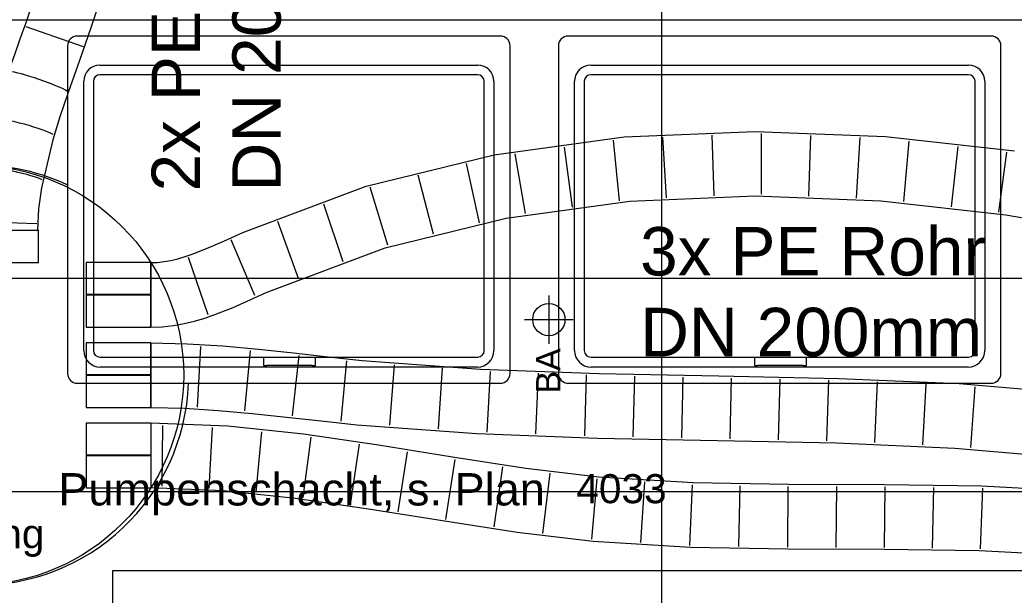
# Model space of a CAD drawing. Extents: x -1907 to 937, y -179 to 966.
# Drawn here: x -462.2 to -400.6, y 275.1 to 310.8 of the extents above; entities that cross this region are included whole.
import ezdxf
from ezdxf.lldxf.tags import DXFTag

# ---------------------------------------------------------------- set-up
doc = ezdxf.new("R2010")
doc.units = 0
doc.layers.get('0').update_dxf_attribs({"lineweight": 13})
for name, color, linetype, lineweight in [('A-____-NOTE-TEXT', 7, 'Continuous', 9), ('A-DETL-____-HDLN', 7, '_Verdeckte Linien_', 9), ('A-FLOR-____-OTLN', 7, 'Continuous', 9), ('A-GENM-____-OTLN', 7, 'Continuous', 9), ('A-WALL-____-MCUT', 7, 'Continuous', 35), ('Q-SPCQ-____-OTLN', 7, 'Continuous', 9), ('S-GRID-____-OTLN', 7, 'Continuous', 5), ('Text', 7, 'Continuous', 5)]:
    doc.layers.add(name, color=color, linetype=linetype, lineweight=lineweight)
doc.layers.add('EL01_WAN_Röhre Boden', color=7, linetype='Continuous', lineweight=13, true_color=0xff6666)
doc.layers.add('EL01_WAN_Röhre Boden Typ', color=1, linetype='Continuous', lineweight=13, true_color=0xff0000)
doc.styles.get("Standard").update_dxf_attribs({"font": 'arial.ttf'})
tags = doc.linetypes.add('_Rasterlinie_', pattern=[0.375, 0.2, -0.05, 0.075, -0.05]).pattern_tags.tags
tags[10:11] = [DXFTag(74, 4), DXFTag(75, 0), DXFTag(340, '0'), DXFTag(46, 1.0), DXFTag(50, 0.0), DXFTag(44, 0.0), DXFTag(45, 0.0)]
tags[8:9] = [DXFTag(74, 4), DXFTag(75, 0), DXFTag(340, '0'), DXFTag(46, 1.0), DXFTag(50, 0.0), DXFTag(44, 0.0), DXFTag(45, 0.0)]
tags[6:7] = [DXFTag(74, 4), DXFTag(75, 0), DXFTag(340, '0'), DXFTag(46, 1.0), DXFTag(50, 0.0), DXFTag(44, 0.0), DXFTag(45, 0.0)]
tags[4:5] = [DXFTag(74, 4), DXFTag(75, 0), DXFTag(340, '0'), DXFTag(46, 1.0), DXFTag(50, 0.0), DXFTag(44, 0.0), DXFTag(45, 0.0)]
tags = doc.linetypes.add('_Verdeckte Linien_', pattern=[0.15, 0.1, -0.05]).pattern_tags.tags
tags[6:7] = [DXFTag(74, 4), DXFTag(75, 0), DXFTag(340, '0'), DXFTag(46, 1.0), DXFTag(50, 0.0), DXFTag(44, 0.0), DXFTag(45, 0.0)]
tags[4:5] = [DXFTag(74, 4), DXFTag(75, 0), DXFTag(340, '0'), DXFTag(46, 1.0), DXFTag(50, 0.0), DXFTag(44, 0.0), DXFTag(45, 0.0)]
tags = doc.linetypes.add('ACAD_ISO03W100', pattern=[30, 12, -18]).pattern_tags.tags
tags[6:7] = [DXFTag(74, 4), DXFTag(75, 0), DXFTag(340, '0'), DXFTag(46, 0.0), DXFTag(50, 0.0), DXFTag(44, 0.0), DXFTag(45, 0.0)]
tags[4:5] = [DXFTag(74, 4), DXFTag(75, 0), DXFTag(340, '0'), DXFTag(46, 0.0), DXFTag(50, 0.0), DXFTag(44, 0.0), DXFTag(45, 0.0)]
tags = doc.linetypes.add('STRICHPUNKT2', pattern=[12.7, 6.35, -3.175, 0, -3.175]).pattern_tags.tags
tags[10:11] = [DXFTag(74, 4), DXFTag(75, 0), DXFTag(340, '0'), DXFTag(46, 0.0), DXFTag(50, 0.0), DXFTag(44, 0.0), DXFTag(45, 0.0)]
tags[8:9] = [DXFTag(74, 4), DXFTag(75, 0), DXFTag(340, '0'), DXFTag(46, 0.0), DXFTag(50, 0.0), DXFTag(44, 0.0), DXFTag(45, 0.0)]
tags[6:7] = [DXFTag(74, 4), DXFTag(75, 0), DXFTag(340, '0'), DXFTag(46, 0.0), DXFTag(50, 0.0), DXFTag(44, 0.0), DXFTag(45, 0.0)]
tags[4:5] = [DXFTag(74, 4), DXFTag(75, 0), DXFTag(340, '0'), DXFTag(46, 0.0), DXFTag(50, 0.0), DXFTag(44, 0.0), DXFTag(45, 0.0)]

# ---------------------------------------------------------------- blocks, each defined once
blk = doc.blocks.new('Referenz-A0UJ2810XE', base_point=(-1920.131, -159.413))
at = {"layer": 'A-____-NOTE-TEXT', "color": 0, "linetype": 'Continuous', "lineweight": 5, "ltscale": 0.13}
for p, q in [((-429.456, 293.693), (-429.456, 290.693)), ((-430.956, 292.193), (-427.956, 292.193))]:
    blk.add_line(p, q, dxfattribs=at)
blk.add_circle((-429.456, 292.193), 1, dxfattribs=at)
at = {"layer": 'A-DETL-____-HDLN', "color": 0, "linetype": '_Verdeckte Linien_', "ltscale": 0.13}
for p, q in [((-537.761, 294.75), (-312.661, 294.75)), ((-456.461, 276.65), (-398.461, 276.65)), ((-456.461, 218.65), (-456.461, 276.65))]:
    blk.add_line(p, q, dxfattribs=at)
at = {"layer": 'A-FLOR-____-OTLN', "color": 0, "linetype": 'Continuous', "ltscale": 0.13}
for major_axis, end_param in [((5.51, 11.774), 2.008507), ((-13, 0), 3.103011)]:
    blk.add_ellipse((-464.761, 288.75), major_axis=major_axis, ratio=1, start_param=0, end_param=end_param, dxfattribs=at)
at = {"layer": 'A-GENM-____-OTLN', "color": 0, "linetype": 'Continuous', "ltscale": 0.13}
for major_axis, end_param in [((5.51, 11.774), 2.008507), ((-13, 0), 3.103011)]:
    blk.add_ellipse((-464.761, 288.75), major_axis=major_axis, ratio=1, start_param=0, end_param=end_param, dxfattribs=at)
at = {"layer": 'A-WALL-____-MCUT', "color": 0, "linetype": 'Continuous', "lineweight": 9, "ltscale": 0.13}
blk.add_line((-510.761, 310.75), (-337.661, 310.75), dxfattribs=at)
at = {"layer": 'Q-SPCQ-____-OTLN', "color": 0, "linetype": 'Continuous', "ltscale": 0.13}
for p, q in [((-432.461, 309.75), (-458.661, 309.75)), ((-402.061, 309.75), (-428.261, 309.75)), ((-459.261, 309.15), (-459.261, 288.85)), ((-431.861, 288.85), (-431.861, 309.15)), ((-428.861, 309.15), (-428.861, 288.85)), ((-401.461, 288.85), (-401.461, 309.15)), ((-457.261, 307.95), (-433.861, 307.95)), ((-426.861, 307.95), (-403.461, 307.95)), ((-433.861, 307.35), (-457.261, 307.35)), ((-403.461, 307.35), (-426.861, 307.35)), ((-458.261, 290.27), (-458.261, 306.95)), ((-457.661, 306.95), (-457.661, 290.27)), ((-433.461, 290.27), (-433.461, 306.95)), ((-432.861, 306.95), (-432.861, 290.27)), ((-427.861, 290.27), (-427.861, 306.95)), ((-427.261, 306.95), (-427.261, 290.27)), ((-403.061, 290.27), (-403.061, 306.95)), ((-402.461, 306.95), (-402.461, 290.27)), ((-457.261, 289.87), (-433.861, 289.87)), ((-447.127, 289.826), (-447.127, 289.341)), ((-443.906, 289.341), (-443.906, 289.826)), ((-426.861, 289.87), (-403.461, 289.87)), ((-416.727, 289.826), (-416.727, 289.341)), ((-413.506, 289.341), (-413.506, 289.826)), ((-433.882, 289.25), (-457.241, 289.25)), ((-447.127, 289.341), (-446.927, 289.341)), ((-444.106, 289.341), (-446.927, 289.341)), ((-444.106, 289.341), (-443.906, 289.341)), ((-403.482, 289.25), (-426.841, 289.25)), ((-416.727, 289.341), (-416.527, 289.341)), ((-413.706, 289.341), (-416.527, 289.341)), ((-413.706, 289.341), (-413.506, 289.341)), ((-458.661, 288.25), (-432.461, 288.25)), ((-428.261, 288.25), (-402.061, 288.25))]:
    blk.add_line(p, q, dxfattribs=at)
for centre, major_axis in [((-458.661, 309.15), (0, 0.6)), ((-432.461, 309.15), (0.6, 0)), ((-428.261, 309.15), (0, 0.6)), ((-402.061, 309.15), (0.6, 0)), ((-457.261, 306.95), (0, 1)), ((-433.861, 306.95), (1, 0)), ((-426.861, 306.95), (0, 1)), ((-403.461, 306.95), (1, 0)), ((-457.261, 306.95), (0, 0.4)), ((-433.861, 306.95), (0.4, 0)), ((-426.861, 306.95), (0, 0.4)), ((-403.461, 306.95), (0.4, 0)), ((-457.241, 290.27), (-1.02, 0)), ((-457.261, 290.27), (-0.4, 0)), ((-433.882, 290.27), (0, -1.02)), ((-433.861, 290.27), (0, -0.4)), ((-426.841, 290.27), (-1.02, 0)), ((-426.861, 290.27), (-0.4, 0)), ((-403.482, 290.27), (0, -1.02)), ((-403.461, 290.27), (0, -0.4)), ((-458.661, 288.85), (-0.6, 0)), ((-432.461, 288.85), (0, -0.6)), ((-428.261, 288.85), (-0.6, 0)), ((-402.061, 288.85), (0, -0.6))]:
    blk.add_ellipse(centre, major_axis=major_axis, ratio=1, start_param=0, end_param=1.570796, dxfattribs=at)
at = {"layer": 'S-GRID-____-OTLN', "color": 0, "linetype": '_Rasterlinie_', "ltscale": 0.13}
for p, q in [((-422.461, 186.65), (-422.461, 950.472)), ((-944.261, 281.55), (300.929, 281.55))]:
    blk.add_line(p, q, dxfattribs=at)
at = {"layer": 'A-____-NOTE-TEXT', "color": 0, "linetype": 'Continuous', "lineweight": 5, "ltscale": 0.13, "insert": (-430.249, 287.617), "char_height": 1.5, "attachment_point": 1, "rotation": 90}
blk.add_mtext('{\\fArial;BA}', dxfattribs=at)
at = {"layer": 'A-____-NOTE-TEXT', "color": 0, "linetype": 'Continuous', "lineweight": 5, "ltscale": 0.13, "insert": (-459.832, 282.685), "char_height": 2, "attachment_point": 1}
blk.add_mtext('{\\fArial;Pumpenschacht, s. Plan}', dxfattribs=at)
at = {"layer": 'Text', "color": 0, "linetype": 'Continuous', "ltscale": 0.13, "char_height": 1.8, "attachment_point": 1}
for s, insert in [('{\\fArial;4033}', (-427.756, 282.623)), ('{\\fArial;Schachtabdeckung}', (-482.082, 279.837))]:
    blk.add_mtext(s, dxfattribs=dict(at, insert=insert))
blk = doc.blocks.new('Flexrohr-A0UJ285OXE', base_point=(-454.102, 286.867))
at = {"color": 0, "linetype": 'ByBlock', "lineweight": -2, "ltscale": 0.13}
for p, q in [((-424.791, 303.504), (-416.686, 303.847)), ((-419.225, 299.858), (-419.338, 303.616)), ((-416.686, 303.847), (-408.601, 303.526)), ((-416.289, 299.951), (-416.279, 303.711)), ((-413.346, 299.833), (-413.227, 303.591)), ((-432.845, 302.403), (-424.791, 303.504)), ((-425.088, 299.551), (-425.453, 303.293)), ((-422.16, 299.734), (-422.397, 303.487)), ((-410.403, 299.716), (-410.175, 303.47)), ((-408.601, 303.526), (-400.616, 302.636)), ((-407.462, 299.497), (-407.137, 303.243)), ((-440.774, 300.451), (-432.845, 302.403)), ((-430.892, 298.758), (-431.538, 302.462)), ((-427.99, 299.153), (-428.496, 302.879)), ((-404.524, 299.168), (-404.112, 302.906)), ((-401.586, 298.841), (-401.088, 302.568)), ((-433.756, 298.187), (-434.551, 301.862)), ((-436.592, 297.488), (-437.541, 301.126)), ((-448.398, 297.595), (-440.774, 300.451)), ((-439.428, 296.793), (-440.53, 300.388)), ((-442.198, 295.778), (-443.393, 299.343)), ((-432.095, 298.474), (-424.435, 299.52)), ((-424.435, 299.52), (-416.681, 299.847)), ((-416.681, 299.847), (-408.902, 299.538)), ((-408.902, 299.538), (-401.16, 298.673)), ((-401.16, 298.673), (-394.873, 297.61)), ((-444.962, 294.74), (-446.247, 298.274)), ((-439.591, 296.63), (-432.095, 298.474)), ((-449.548, 297.078), (-448.398, 297.595)), ((-450.555, 296.634), (-449.548, 297.078)), ((-447.656, 293.676), (-449.131, 297.135)), ((-451.978, 296.095), (-451.546, 296.242)), ((-451.546, 296.242), (-450.555, 296.634)), ((-446.963, 293.862), (-439.591, 296.63)), ((-454.102, 295.72), (-453.695, 295.736)), ((-454.102, 291.72), (-454.102, 295.72)), ((-453.695, 295.736), (-453.282, 295.782)), ((-453.282, 295.782), (-452.86, 295.858)), ((-452.86, 295.858), (-452.425, 295.963)), ((-452.425, 295.963), (-451.978, 296.095)), ((-450.558, 292.481), (-451.771, 296.039)), ((-447.916, 293.427), (-446.963, 293.862)), ((-449.012, 292.944), (-447.916, 293.427)), ((-450.767, 292.283), (-450.134, 292.499)), ((-450.134, 292.499), (-449.012, 292.944)), ((-452.705, 291.824), (-452.038, 291.944)), ((-452.038, 291.944), (-451.392, 292.099)), ((-451.392, 292.099), (-450.767, 292.283)), ((-454.102, 291.72), (-453.395, 291.747)), ((-453.395, 291.747), (-452.705, 291.824))]:
    blk.add_line(p, q, dxfattribs=at)
blk = doc.blocks.new('Wickelfalzrohr-A0UJ286GXE', base_point=(-458.102, 281.78))
at = {"color": 0, "linetype": 'ByBlock', "lineweight": -2, "ltscale": 0.13}
for p, q in [((-454.102, 285.78), (-458.102, 285.78)), ((-458.102, 285.78), (-458.102, 284.608)), ((-454.102, 285.78), (-454.102, 284.608)), ((-458.102, 284.608), (-458.102, 282.951)), ((-454.102, 284.608), (-454.102, 282.951)), ((-458.102, 282.951), (-458.102, 281.78)), ((-454.102, 282.951), (-454.102, 281.78)), ((-458.102, 281.78), (-454.102, 281.78))]:
    blk.add_line(p, q, dxfattribs=at)
at = {"color": 0, "linetype": 'STRICHPUNKT2', "lineweight": 25, "ltscale": 0.25}
blk.add_line((-454.102, 283.78), (-458.102, 283.78), dxfattribs=at)
blk = doc.blocks.new('Wickelfalzrohr-A0UJ289KXE', base_point=(-458.102, 291.72))
at = {"color": 0, "linetype": 'ByBlock', "lineweight": -2, "ltscale": 0.13}
for p, q in [((-454.102, 295.72), (-458.102, 295.72)), ((-458.102, 295.72), (-458.102, 294.548)), ((-454.102, 295.72), (-454.102, 294.548)), ((-458.102, 294.548), (-458.102, 292.891)), ((-454.102, 294.548), (-454.102, 292.891)), ((-458.102, 292.891), (-458.102, 291.72)), ((-454.102, 292.891), (-454.102, 291.72)), ((-458.102, 291.72), (-454.102, 291.72))]:
    blk.add_line(p, q, dxfattribs=at)
at = {"color": 0, "linetype": 'STRICHPUNKT2', "lineweight": 25, "ltscale": 0.25}
blk.add_line((-454.102, 293.72), (-458.102, 293.72), dxfattribs=at)
blk = doc.blocks.new('Flexrohr-A0UJ28A8XE', base_point=(-454.102, 241.731))
at = {"color": 0, "linetype": 'ByBlock', "lineweight": -2, "ltscale": 0.13}
for p, q in [((-454.102, 285.78), (-454.102, 281.78)), ((-449.341, 285.588), (-454.102, 285.78)), ((-453.39, 285.632), (-453.431, 281.872)), ((-450.304, 285.508), (-450.522, 281.754)), ((-444.645, 285.094), (-449.341, 285.588)), ((-447.246, 285.247), (-447.607, 281.505)), ((-440.01, 284.416), (-444.645, 285.094)), ((-444.207, 284.908), (-444.686, 281.179)), ((-441.207, 284.47), (-441.754, 280.75)), ((-435.425, 283.673), (-440.01, 284.416)), ((-438.23, 284.006), (-438.808, 280.291)), ((-435.269, 283.528), (-435.851, 279.814)), ((-430.876, 282.977), (-435.425, 283.673)), ((-432.332, 283.079), (-432.864, 279.357)), ((-426.361, 282.439), (-430.876, 282.977)), ((-429.404, 282.681), (-429.852, 278.948)), ((-426.486, 282.333), (-426.816, 278.587)), ((-420.518, 282.076), (-426.361, 282.439)), ((-423.538, 282.144), (-423.778, 278.392)), ((-414.614, 281.973), (-420.518, 282.076)), ((-449.632, 281.599), (-454.102, 281.78)), ((-445.144, 281.125), (-449.632, 281.599)), ((-420.589, 281.961), (-420.74, 278.204)), ((-417.618, 281.906), (-417.712, 278.147)), ((-414.647, 281.854), (-414.684, 278.094)), ((-408.653, 281.963), (-414.614, 281.973)), ((-411.649, 281.848), (-411.683, 278.088)), ((-408.651, 281.843), (-408.681, 278.083)), ((-402.662, 281.876), (-408.653, 281.963)), ((-405.625, 281.799), (-405.707, 278.04)), ((-402.599, 281.752), (-402.734, 277.995)), ((-396.668, 281.538), (-402.662, 281.876)), ((-440.619, 280.463), (-445.144, 281.125)), ((-436.046, 279.722), (-440.619, 280.463)), ((-431.415, 279.014), (-436.046, 279.722)), ((-426.707, 278.454), (-431.415, 279.014)), ((-420.676, 278.079), (-426.707, 278.454)), ((-414.652, 277.974), (-420.676, 278.079)), ((-408.685, 277.963), (-414.652, 277.974)), ((-402.804, 277.879), (-408.685, 277.963)), ((-397.035, 277.555), (-402.804, 277.879))]:
    blk.add_line(p, q, dxfattribs=at)
blk = doc.blocks.new('Wickelfalzrohr-A0UJ28AMXE', base_point=(-465.072, 295.72))
at = {"color": 0, "linetype": 'ByBlock', "lineweight": -2, "ltscale": 0.13}
for p, q in [((-465.072, 297.72), (-465.072, 295.72)), ((-465.072, 297.72), (-463.9, 297.72)), ((-463.9, 297.72), (-462.244, 297.72)), ((-462.244, 297.72), (-461.072, 297.72)), ((-461.072, 295.72), (-461.072, 297.72)), ((-465.072, 295.72), (-463.9, 295.72)), ((-463.9, 295.72), (-462.244, 295.72)), ((-462.244, 295.72), (-461.072, 295.72))]:
    blk.add_line(p, q, dxfattribs=at)
at = {"color": 0, "linetype": 'STRICHPUNKT2', "lineweight": 25, "ltscale": 0.25}
blk.add_line((-463.072, 297.72), (-463.072, 295.72), dxfattribs=at)
blk = doc.blocks.new('Flexrohr-A0UJ28BGXE', base_point=(-454.102, 275.137))
at = {"color": 0, "linetype": 'ByBlock', "lineweight": -2, "ltscale": 0.13}
for p, q in [((-454.102, 286.75), (-454.102, 290.75)), ((-454.102, 290.75), (-451.859, 290.698)), ((-451.859, 290.698), (-449.638, 290.561)), ((-451.208, 286.771), (-451, 290.525)), ((-449.638, 290.561), (-447.443, 290.364)), ((-448.288, 286.544), (-447.939, 290.288)), ((-447.443, 290.364), (-445.27, 290.133)), ((-445.27, 290.133), (-443.12, 289.892)), ((-445.334, 286.236), (-444.926, 289.974)), ((-443.12, 289.892), (-441.023, 289.669)), ((-442.323, 285.906), (-441.972, 289.649)), ((-441.023, 289.669), (-433.685, 289.124)), ((-439.298, 285.65), (-439.019, 289.4)), ((-436.287, 285.427), (-436.047, 289.179)), ((-433.685, 289.124), (-426.333, 288.854)), ((-433.274, 285.227), (-433.074, 288.981)), ((-430.255, 285.116), (-430.097, 288.872)), ((-426.333, 288.854), (-418.936, 288.713)), ((-427.236, 285.005), (-427.12, 288.763)), ((-424.227, 284.934), (-424.131, 288.692)), ((-421.222, 284.876), (-421.137, 288.635)), ((-418.936, 288.713), (-411.505, 288.555)), ((-418.22, 284.817), (-418.14, 288.576)), ((-415.23, 284.753), (-415.131, 288.512)), ((-412.24, 284.69), (-412.123, 288.448)), ((-411.505, 288.555), (-404.051, 288.231)), ((-409.264, 284.574), (-409.104, 288.331)), ((-406.291, 284.445), (-406.082, 288.199)), ((-404.051, 288.231), (-396.578, 287.591)), ((-403.327, 284.276), (-403.058, 288.026)), ((-454.102, 286.75), (-452.029, 286.702)), ((-452.029, 286.702), (-449.941, 286.572)), ((-449.941, 286.572), (-447.833, 286.383)), ((-447.833, 286.383), (-445.704, 286.156)), ((-445.704, 286.156), (-443.554, 285.916)), ((-443.554, 285.916), (-441.347, 285.682)), ((-441.347, 285.682), (-433.906, 285.13)), ((-433.906, 285.13), (-426.445, 284.856)), ((-426.445, 284.856), (-419.017, 284.714)), ((-419.017, 284.714), (-411.634, 284.557)), ((-411.634, 284.557), (-404.308, 284.239)), ((-404.308, 284.239), (-397.054, 283.62))]:
    blk.add_line(p, q, dxfattribs=at)
blk = doc.blocks.new('Flexrohr-A0UJ28BMXE', base_point=(-465.072, 297.72))
at = {"color": 0, "linetype": 'ByBlock', "lineweight": -2, "ltscale": 0.13}
for p, q in [((-460.73, 325.214), (-456.73, 325.214)), ((-460.73, 325.214), (-460.723, 324.539)), ((-456.73, 325.214), (-456.724, 324.618)), ((-460.723, 324.539), (-460.704, 323.889)), ((-456.724, 324.618), (-456.707, 324.038)), ((-460.704, 323.889), (-460.675, 323.263)), ((-456.707, 324.038), (-456.681, 323.469)), ((-456.681, 323.469), (-456.646, 322.909)), ((-460.675, 323.263), (-460.639, 322.66)), ((-460.639, 322.66), (-460.597, 322.08)), ((-456.646, 322.909), (-456.607, 322.357)), ((-460.597, 322.08), (-460.552, 321.519)), ((-456.607, 322.357), (-456.563, 321.811)), ((-460.552, 321.519), (-460.506, 320.974)), ((-456.563, 321.811), (-456.517, 321.27)), ((-460.506, 320.974), (-460.46, 320.444)), ((-456.517, 321.27), (-456.471, 320.734)), ((-460.46, 320.444), (-460.418, 319.929)), ((-456.471, 320.734), (-456.427, 320.197)), ((-456.427, 320.197), (-456.371, 319.401)), ((-460.418, 319.929), (-460.364, 319.169)), ((-460.364, 319.169), (-460.328, 318.448)), ((-456.371, 319.401), (-456.331, 318.579)), ((-460.328, 318.448), (-460.33, 316.981)), ((-456.331, 318.579), (-456.336, 316.954)), ((-460.33, 316.981), (-460.473, 315.501)), ((-456.336, 316.954), (-456.499, 315.254)), ((-460.473, 315.501), (-460.603, 314.782)), ((-460.603, 314.782), (-460.784, 313.994)), ((-456.499, 315.254), (-456.681, 314.245)), ((-456.681, 314.245), (-456.91, 313.259)), ((-460.784, 313.994), (-461.007, 313.174)), ((-461.007, 313.174), (-461.267, 312.319)), ((-456.91, 313.259), (-457.183, 312.262)), ((-461.267, 312.319), (-461.558, 311.431)), ((-457.183, 312.262), (-457.488, 311.259)), ((-461.558, 311.431), (-461.874, 310.512)), ((-457.488, 311.259), (-457.818, 310.255)), ((-461.874, 310.512), (-462.21, 309.562)), ((-461.85, 310.344), (-458.301, 309.101)), ((-457.818, 310.255), (-458.164, 309.249)), ((-462.21, 309.562), (-462.558, 308.586)), ((-458.164, 309.249), (-458.52, 308.245)), ((-462.558, 308.586), (-462.911, 307.582)), ((-458.52, 308.245), (-458.877, 307.242)), ((-462.911, 307.582), (-463.432, 306.041)), ((-458.877, 307.242), (-459.228, 306.245)), ((-463.432, 306.041), (-463.935, 304.407)), ((-459.228, 306.245), (-459.733, 304.753)), ((-463.935, 304.407), (-464.691, 301.22)), ((-459.733, 304.753), (-460.175, 303.325)), ((-460.175, 303.325), (-460.881, 300.351)), ((-464.691, 301.22), (-464.935, 299.454)), ((-460.881, 300.351), (-461.059, 299.041)), ((-464.935, 299.454), (-465.019, 297.72)), ((-461.059, 299.041), (-461.125, 297.72)), ((-464.928, 298.254), (-461.169, 298.144)), ((-465.072, 297.72), (-461.072, 297.72))]:
    blk.add_line(p, q, dxfattribs=at)
for centre, major_axis, ratio in [((-458.611, 322.35), (-1.995, -0.147), 0.464287), ((-458.412, 319.909), (-1.995, -0.144), 0.64454), ((-458.331, 317.649), (-2, 0.044), 0.636543), ((-458.508, 315.257), (-1.981, 0.273), 0.526649), ((-461.075, 306.897), (1.892, -0.65), 0.083744), ((-461.995, 304.06), (1.931, -0.519), 0.11587), ((-462.696, 301.164), (1.957, -0.412), 0.106754)]:
    blk.add_ellipse(centre, major_axis=major_axis, ratio=ratio, start_param=0.348166, end_param=2.793427, dxfattribs=at)
at = {"color": 0, "linetype": 'ByBlock', "lineweight": -2, "ltscale": 0.13, "extrusion": (0, 0, -1)}
blk.add_ellipse((-459.147, 312.546), major_axis=(1.919, -0.564), ratio=0.228107, start_param=0.348166, end_param=2.793427, dxfattribs=at)
blk = doc.blocks.new('Wickelfalzrohr-A0UJ28C0XE', base_point=(-458.102, 286.75))
at = {"color": 0, "linetype": 'ByBlock', "lineweight": -2, "ltscale": 0.13}
for p, q in [((-454.102, 290.75), (-458.102, 290.75)), ((-458.102, 290.75), (-458.102, 289.578)), ((-454.102, 290.75), (-454.102, 289.578)), ((-458.102, 289.578), (-458.102, 287.921)), ((-454.102, 289.578), (-454.102, 287.921)), ((-458.102, 287.921), (-458.102, 286.75)), ((-454.102, 287.921), (-454.102, 286.75)), ((-458.102, 286.75), (-454.102, 286.75))]:
    blk.add_line(p, q, dxfattribs=at)
at = {"color": 0, "linetype": 'STRICHPUNKT2', "lineweight": 25, "ltscale": 0.25}
blk.add_line((-454.102, 288.75), (-458.102, 288.75), dxfattribs=at)
blk = doc.blocks.new('Leerdose Hohlraumboden-A0UJ28FWXE', base_point=(-478.072, 275.75))
at = {"color": 0, "linetype": 'ByBlock', "lineweight": -2, "ltscale": 0.13}
blk.add_circle((-465.072, 288.75), 13, dxfattribs=at)
blk = doc.blocks.new('Bauteilbeschriftung-A0UJ28HSXE', base_point=(-423.807, 289.923))
at = {"color": 0, "lineweight": -2, "char_height": 3, "attachment_point": 1}
for s, insert in [('{\\fArial;3x PE Rohr}', (-423.807, 297.923)), ('{\\fArial;DN 200mm}', (-423.807, 292.923))]:
    blk.add_mtext(s, dxfattribs=dict(at, insert=insert))
blk = doc.blocks.new('Bauteilbeschriftung-A0UJ28KQXE', base_point=(-454.057, 300.125))
at = {"color": 0, "lineweight": -2, "char_height": 3, "attachment_point": 1, "rotation": 90}
for s, insert in [('{\\fArial;2x PE Rohr}', (-454.057, 300.125)), ('{\\fArial;DN 200mm}', (-449.057, 300.125))]:
    blk.add_mtext(s, dxfattribs=dict(at, insert=insert))

msp = doc.modelspace()

# ---------------------------------------------------------------- block references
at = {"color": 9, "lineweight": 25, "ltscale": 0.25, "true_color": 0xc0c0c0}
msp.add_blockref('Referenz-A0UJ2810XE', (-1920.131, -159.413), dxfattribs=at)
at = {"layer": 'EL01_WAN_Röhre Boden', "color": 1, "linetype": 'ACAD_ISO03W100', "ltscale": 1.3, "true_color": 0xff0000}
for name, p in [('Flexrohr-A0UJ28BMXE', (-465.072, 297.72)), ('Flexrohr-A0UJ285OXE', (-454.102, 286.867)), ('Leerdose Hohlraumboden-A0UJ28FWXE', (-478.072, 275.75)), ('Wickelfalzrohr-A0UJ28AMXE', (-465.072, 295.72)), ('Wickelfalzrohr-A0UJ289KXE', (-458.102, 291.72)), ('Wickelfalzrohr-A0UJ28C0XE', (-458.102, 286.75)), ('Flexrohr-A0UJ28BGXE', (-454.102, 275.137)), ('Wickelfalzrohr-A0UJ286GXE', (-458.102, 281.78)), ('Flexrohr-A0UJ28A8XE', (-454.102, 241.731))]:
    msp.add_blockref(name, p, dxfattribs=at)
at = {"layer": 'EL01_WAN_Röhre Boden Typ', "color": 1, "linetype": 'Continuous', "ltscale": 1.3, "true_color": 0xff0000}
for name, p in [('Bauteilbeschriftung-A0UJ28KQXE', (-454.057, 300.125)), ('Bauteilbeschriftung-A0UJ28HSXE', (-423.807, 289.923))]:
    msp.add_blockref(name, p, dxfattribs=at)

doc.saveas('drawing.dxf')
